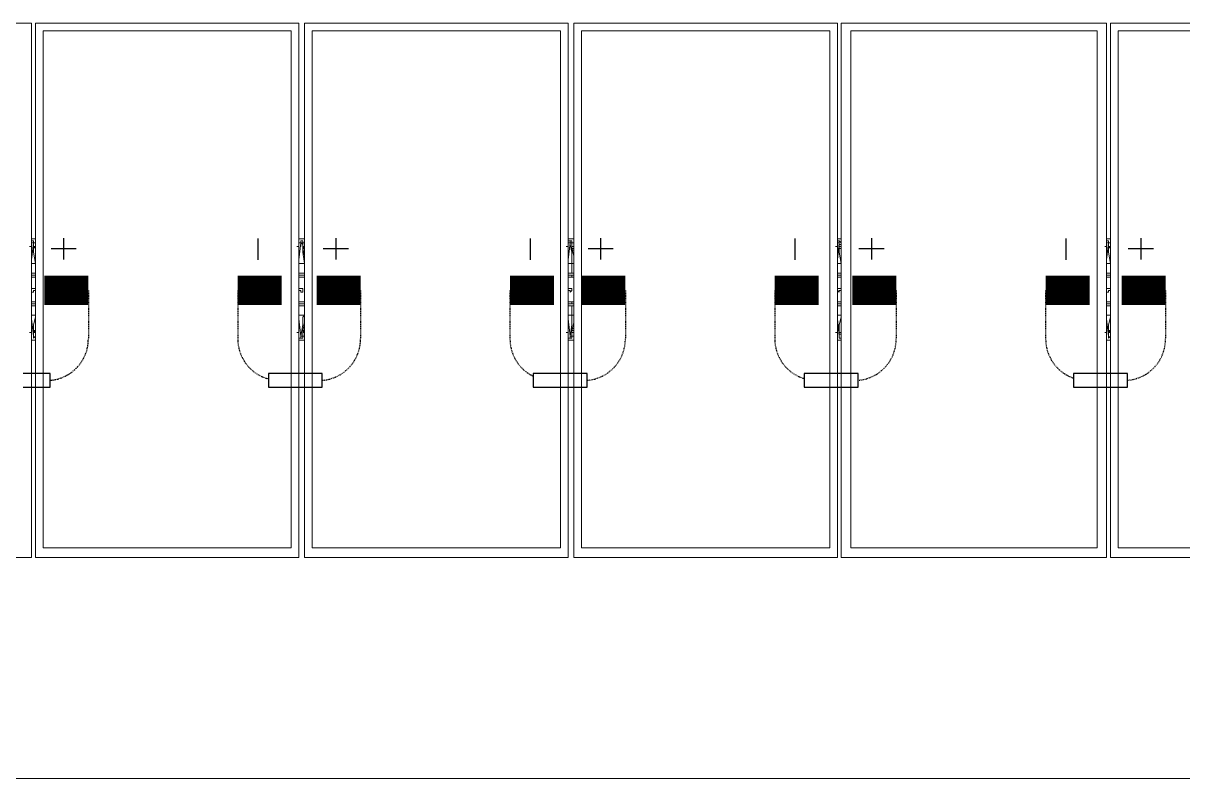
# Model space of a CAD drawing. Header units: feet. Extents: x -9903 to 12307, y -41 to 4121.
# Drawn here: x 10356.6 to 10553, y 2286.5 to 2414.5 of the extents above; entities that cross this region are included whole.
import ezdxf
from ezdxf.lldxf.tags import DXFTag

# ---------------------------------------------------------------- set-up
doc = ezdxf.new("R2010")
doc.units = ezdxf.units.FT
doc.header["$MEASUREMENT"] = 0
doc.linetypes.add('HIDDEN', pattern=[0.375, 0.25, -0.125])
for name, color, linetype in [('E-HARN-COMP', 8, 'Continuous'), ('E-TRNK-CABL-NEG', 6, 'HIDDEN'), ('E-TRUNK-CABLE-POS', 6, 'HIDDEN'), ('Polarity-Text', 7, 'Continuous'), ('PV-DC-CABL-UG+', 5, 'DC+')]:
    doc.layers.add(name, color=color, linetype=linetype)
doc.styles.add('NEI-A', font='arial.ttf')
tags = doc.linetypes.add('DC+', pattern='A,0.176989,-0.049113,["DC+",NEI-A,S=0.1,R=0,X=0,Y=-0.05],-0.049113,-0.250887,0.176989', length=0.703091).pattern_tags.tags
tags[6] = DXFTag(74, 10)

# ---------------------------------------------------------------- blocks, each defined once
blk = doc.blocks.new('A$Cc93f9aa1')
at = {"lineweight": 5}
for points in [[(2.1999, 0), (2.4299, 0), (2.4299, 0.4666), (2.1999, 0.4666)], [(2.6649, 0.4666), (2.4332, 0.4666), (2.4332, 0), (2.6649, 0)], [(2.8982, 0.4666), (2.6682, 0.4666), (2.6682, 0), (2.8982, 0)], [(2.9032, 0), (3.1332, 0), (3.1332, 0.4666), (2.9032, 0.4666)], [(3.1382, 0), (3.3682, 0), (3.3682, 0.4666), (3.1382, 0.4666)], [(3.6032, 0.4666), (3.6032, 0), (3.3715, 0), (3.3715, 0.4666)], [(2.2066, 0.4583), (2.4232, 0.4583), (2.4232, 0.0067), (2.2066, 0.0067)], [(2.4416, 0.4583), (2.6566, 0.4583), (2.6566, 0.0067), (2.4416, 0.0067)], [(2.6749, 0.4583), (2.8915, 0.4583), (2.8915, 0.0067), (2.6749, 0.0067)], [(2.9099, 0.4583), (3.1265, 0.4583), (3.1265, 0.0067), (2.9099, 0.0067)], [(3.3615, 0.0067), (3.3615, 0.4583), (3.1449, 0.4583), (3.1449, 0.0067)], [(3.3699, 0.275), (3.3699, 0.2733)], [(2.4332, 0.235), (2.4316, 0.235), (2.4316, 0.2333), (2.4299, 0.2333), (2.4299, 0.2317), (2.4316, 0.2317), (2.4332, 0.2317), (2.4332, 0.2333)], [(2.6666, 0.235), (2.6666, 0.2333), (2.6649, 0.2333), (2.6649, 0.2317), (2.6666, 0.2317), (2.6682, 0.2317), (2.6682, 0.2333)], [(2.9015, 0.235), (2.8999, 0.2333), (2.8999, 0.2317), (2.9032, 0.2317), (2.9032, 0.2333), (2.9015, 0.2333)], [(3.1365, 0.235), (3.1349, 0.235), (3.1349, 0.2317), (3.1382, 0.2317), (3.1382, 0.2333), (3.1365, 0.2333)], [(3.3715, 0.235), (3.3699, 0.235), (3.3699, 0.2333), (3.3682, 0.2333), (3.3682, 0.2317), (3.3699, 0.2317), (3.3715, 0.2317), (3.3715, 0.2333)]]:
    blk.add_lwpolyline(points, close=True, dxfattribs=at)
for points in [[(2.4332, 0.2767), (2.4299, 0.2767)], [(2.4316, 0.255), (2.4299, 0.255), (2.4299, 0.2567), (2.4316, 0.2633), (2.4316, 0.2733), (2.4316, 0.275), (2.4316, 0.27), (2.4299, 0.2683)], [(2.4332, 0.27), (2.4332, 0.2733)], [(2.6682, 0.2767), (2.6649, 0.2767)], [(2.6666, 0.27), (2.6666, 0.2733), (2.6666, 0.2717), (2.6649, 0.2717), (2.6649, 0.27), (2.6649, 0.2683)], [(2.6666, 0.255), (2.6649, 0.255), (2.6649, 0.2567), (2.6666, 0.2633), (2.6666, 0.2733)], [(2.6666, 0.2733), (2.6666, 0.275), (2.6666, 0.2733)], [(2.9032, 0.2767), (2.8982, 0.2767)], [(2.8982, 0.255), (2.8999, 0.255), (2.8999, 0.2633), (2.9015, 0.2733)], [(2.8999, 0.2683), (2.8999, 0.27), (2.8999, 0.2733), (2.9015, 0.2733), (2.9015, 0.275), (2.9032, 0.275)], [(2.9015, 0.27), (2.9015, 0.2733), (2.9015, 0.275)], [(3.1382, 0.2767), (3.1332, 0.2767)], [(3.1382, 0.275), (3.1365, 0.275), (3.1365, 0.2733), (3.1349, 0.2733), (3.1349, 0.27), (3.1332, 0.2683)], [(3.1349, 0.255), (3.1332, 0.255), (3.1349, 0.2567), (3.1349, 0.2633), (3.1365, 0.2733)], [(3.1365, 0.27), (3.1365, 0.2733), (3.1365, 0.275)], [(3.3715, 0.2767), (3.3682, 0.2767)], [(3.3699, 0.255), (3.3682, 0.255), (3.3682, 0.2567), (3.3699, 0.2633), (3.3699, 0.2733), (3.3699, 0.27), (3.3682, 0.2683)], [(3.3715, 0.27), (3.3715, 0.2733)], [(2.4316, 0.2467), (2.4299, 0.2467), (2.4299, 0.255)], [(2.6666, 0.2467), (2.6649, 0.2467), (2.6649, 0.255)], [(2.8982, 0.2467), (2.8999, 0.2467), (2.8999, 0.255)], [(3.1349, 0.2467), (3.1332, 0.2467), (3.1332, 0.255)], [(3.3699, 0.2467), (3.3682, 0.2467), (3.3682, 0.255)], [(2.4332, 0.2467), (2.4299, 0.2467)], [(2.4332, 0.245), (2.4299, 0.245), (2.4316, 0.245)], [(2.4299, 0.245), (2.4299, 0.2433), (2.4332, 0.2433)], [(2.6682, 0.2467), (2.6649, 0.2467)], [(2.6682, 0.245), (2.6649, 0.245), (2.6666, 0.245)], [(2.6649, 0.245), (2.6649, 0.2433), (2.6682, 0.2433)], [(2.9032, 0.245), (2.8999, 0.245), (2.8982, 0.245)], [(2.9032, 0.2433), (2.8999, 0.2433), (2.8982, 0.2433)], [(2.9032, 0.2467), (2.8999, 0.2467)], [(2.8999, 0.2433), (2.8999, 0.245)], [(3.1382, 0.2467), (3.1332, 0.2467)], [(3.1382, 0.245), (3.1332, 0.245), (3.1349, 0.245)], [(3.1382, 0.2433), (3.1349, 0.2433), (3.1332, 0.2433), (3.1332, 0.245)], [(3.3715, 0.2467), (3.3682, 0.2467)], [(3.3715, 0.245), (3.3682, 0.245), (3.3699, 0.245)], [(3.3682, 0.245), (3.3682, 0.2433), (3.3715, 0.2433)], [(2.4332, 0.2217), (2.4299, 0.2217), (2.4299, 0.22)], [(2.4332, 0.22), (2.4299, 0.22), (2.4316, 0.22)], [(2.4316, 0.1917), (2.4316, 0.2), (2.4299, 0.21), (2.4299, 0.2183), (2.4316, 0.2183)], [(2.4299, 0.2183), (2.4332, 0.2183)], [(2.6682, 0.2217), (2.6649, 0.2217), (2.6649, 0.22)], [(2.6682, 0.22), (2.6649, 0.22), (2.6666, 0.22)], [(2.6666, 0.2183), (2.6649, 0.2183), (2.6649, 0.21), (2.6666, 0.2), (2.6666, 0.1917), (2.6682, 0.1917)], [(2.6649, 0.2183), (2.6682, 0.2183)], [(2.9032, 0.2217), (2.8982, 0.2217)], [(2.8982, 0.22), (2.8999, 0.22), (2.9032, 0.22)], [(2.8999, 0.21), (2.8999, 0.2183), (2.8982, 0.2183)], [(2.8999, 0.22), (2.8999, 0.2217), (2.9015, 0.2217)], [(2.8999, 0.2183), (2.9032, 0.2183)], [(3.1382, 0.2217), (3.1349, 0.2217), (3.1332, 0.2217), (3.1332, 0.22)], [(3.1382, 0.22), (3.1332, 0.22), (3.1349, 0.22)], [(3.1349, 0.2183), (3.1332, 0.2183), (3.1332, 0.21), (3.1349, 0.2), (3.1349, 0.1933), (3.1365, 0.1917), (3.1382, 0.1917)], [(3.1332, 0.2183), (3.1382, 0.2183)], [(3.3715, 0.2217), (3.3682, 0.2217), (3.3682, 0.22)], [(3.3715, 0.22), (3.3682, 0.22), (3.3699, 0.22)], [(3.3699, 0.1917), (3.3699, 0.2), (3.3682, 0.21), (3.3682, 0.2183), (3.3699, 0.2183)], [(3.3682, 0.2183), (3.3715, 0.2183)], [(2.8982, 0.21), (2.8999, 0.21), (2.8999, 0.2), (2.9015, 0.1933), (2.9015, 0.1917), (2.9032, 0.1917)], [(2.4299, 0.1967), (2.4316, 0.195), (2.4316, 0.19), (2.4332, 0.19)], [(2.4332, 0.195), (2.4332, 0.1917), (2.4316, 0.1917), (2.4316, 0.19)], [(2.6666, 0.19), (2.6666, 0.1933), (2.6649, 0.1933), (2.6649, 0.195), (2.6649, 0.1967)], [(2.6666, 0.195), (2.6666, 0.1917), (2.6666, 0.19), (2.6682, 0.19)], [(2.8999, 0.1967), (2.8999, 0.195), (2.8999, 0.1917), (2.9015, 0.1917), (2.9015, 0.19), (2.9032, 0.19)], [(2.9015, 0.195), (2.9015, 0.1917), (2.9015, 0.19)], [(3.1332, 0.1967), (3.1349, 0.195), (3.1349, 0.1917), (3.1365, 0.1917), (3.1365, 0.19), (3.1365, 0.1917), (3.1365, 0.195)], [(3.3682, 0.1967), (3.3699, 0.195), (3.3699, 0.19), (3.3699, 0.1917), (3.3715, 0.1917), (3.3715, 0.195)], [(2.4332, 0.1883), (2.4299, 0.1883)], [(2.6682, 0.1883), (2.6649, 0.1883)], [(2.9032, 0.1883), (2.8982, 0.1883)], [(3.1382, 0.1883), (3.1332, 0.1883)], [(3.3715, 0.1883), (3.3682, 0.1883)], [(3.3699, 0.19), (3.3715, 0.19)]]:
    blk.add_lwpolyline(points, dxfattribs=at)
at = {"color": 8, "lineweight": 5, "true_color": 0x808080}
for points in [[(2.4332, 0.2767), (2.4299, 0.2767)], [(2.4299, 0.2733), (2.4316, 0.275)], [(2.4316, 0.2733), (2.4332, 0.2583)], [(2.4332, 0.2733), (2.4332, 0.2733)], [(2.6682, 0.2767), (2.6649, 0.2767)], [(2.6649, 0.2733), (2.6649, 0.275), (2.6666, 0.275)], [(2.6666, 0.2733), (2.6666, 0.2733)], [(2.6666, 0.2733), (2.6682, 0.2583)], [(2.9032, 0.2767), (2.8982, 0.2767)], [(2.8982, 0.2733), (2.8999, 0.2733), (2.8999, 0.275), (2.9015, 0.275)], [(2.9015, 0.2733), (2.9015, 0.2733)], [(2.9015, 0.2733), (2.9032, 0.2583)], [(3.1382, 0.2767), (3.1332, 0.2767)], [(3.1332, 0.2733), (3.1349, 0.2733), (3.1349, 0.275), (3.1365, 0.275)], [(3.1365, 0.2733), (3.1365, 0.2733)], [(3.1365, 0.2733), (3.1382, 0.2583)], [(3.3715, 0.2767), (3.3682, 0.2767)], [(3.3682, 0.2733), (3.3699, 0.275)], [(3.3699, 0.2733), (3.3715, 0.2583)], [(3.3715, 0.2733), (3.3715, 0.2733)], [(2.4299, 0.27), (2.4316, 0.27), (2.4299, 0.2683), (2.4299, 0.2617)], [(2.4299, 0.2667), (2.4299, 0.2683), (2.4316, 0.2683)], [(2.4332, 0.2683), (2.4332, 0.27), (2.4349, 0.27)], [(2.6649, 0.2617), (2.6649, 0.27), (2.6666, 0.27)], [(2.6649, 0.2667), (2.6649, 0.2683)], [(2.6682, 0.2683), (2.6682, 0.27)], [(2.8982, 0.27), (2.8999, 0.27), (2.8999, 0.2683), (2.8982, 0.2617)], [(2.8982, 0.2683), (2.8999, 0.2683), (2.8999, 0.2667), (2.8982, 0.2667)], [(2.9032, 0.2717), (2.9032, 0.2717)], [(2.9032, 0.2683), (2.9032, 0.27), (2.9049, 0.27)], [(3.1332, 0.27), (3.1349, 0.27), (3.1349, 0.2683), (3.1332, 0.2617)], [(3.1332, 0.2667), (3.1332, 0.2683), (3.1349, 0.2683)], [(3.1382, 0.2683), (3.1382, 0.27)], [(3.3682, 0.27), (3.3699, 0.27), (3.3682, 0.2683), (3.3682, 0.2617)], [(3.3682, 0.2667), (3.3682, 0.2683), (3.3699, 0.2683)], [(3.3715, 0.2683), (3.3715, 0.27)], [(2.4332, 0.255), (2.4299, 0.255)], [(2.6682, 0.255), (2.6649, 0.255)], [(2.9032, 0.255), (2.8999, 0.255)], [(3.1382, 0.255), (3.1332, 0.255)], [(3.3715, 0.255), (3.3682, 0.255)], [(2.4299, 0.21), (2.4332, 0.21)], [(2.4299, 0.195), (2.4316, 0.195), (2.4299, 0.1967), (2.4299, 0.2033)], [(2.4332, 0.2067), (2.4316, 0.1917)], [(2.6649, 0.21), (2.6682, 0.21)], [(2.6649, 0.2033), (2.6649, 0.195), (2.6666, 0.195)], [(2.6682, 0.2067), (2.6666, 0.1917)], [(2.8982, 0.195), (2.8999, 0.195), (2.8999, 0.1967), (2.8982, 0.2033)], [(2.8999, 0.21), (2.9032, 0.21)], [(2.9032, 0.2067), (2.9015, 0.1917)], [(3.1332, 0.21), (3.1382, 0.21)], [(3.1332, 0.195), (3.1349, 0.195), (3.1349, 0.1967), (3.1332, 0.2033)], [(3.1382, 0.2067), (3.1365, 0.1917)], [(3.3682, 0.21), (3.3715, 0.21)], [(3.3682, 0.195), (3.3699, 0.195), (3.3682, 0.1967), (3.3682, 0.2033)], [(3.3715, 0.2067), (3.3699, 0.1917)], [(2.4299, 0.1967), (2.4299, 0.1983)], [(2.4332, 0.1967), (2.4332, 0.195), (2.4349, 0.195)], [(2.6666, 0.1967), (2.6649, 0.1967), (2.6649, 0.1983)], [(2.6682, 0.1967), (2.6682, 0.195), (2.6699, 0.195)], [(2.8982, 0.1967), (2.8999, 0.1967), (2.8999, 0.1983), (2.8982, 0.1983)], [(2.9015, 0.195), (2.9015, 0.195)], [(2.9032, 0.1967), (2.9032, 0.195), (2.9049, 0.195)], [(3.1349, 0.1967), (3.1332, 0.1967), (3.1332, 0.1983)], [(3.1382, 0.1967), (3.1382, 0.195), (3.1399, 0.195)], [(3.3682, 0.1967), (3.3682, 0.1983)], [(3.3715, 0.1967), (3.3715, 0.195), (3.3732, 0.195)], [(2.4316, 0.19), (2.4316, 0.1917), (2.4299, 0.1917)], [(2.4332, 0.1883), (2.4299, 0.1883)], [(2.4332, 0.1917), (2.4332, 0.1917)], [(2.6666, 0.19), (2.6649, 0.1917)], [(2.6682, 0.1883), (2.6649, 0.1883)], [(2.6666, 0.1917), (2.6666, 0.1917)], [(2.9015, 0.19), (2.8999, 0.19), (2.8999, 0.1917), (2.8982, 0.1917)], [(2.9032, 0.1883), (2.8982, 0.1883)], [(2.9015, 0.1917), (2.9015, 0.1917)], [(3.1365, 0.19), (3.1349, 0.19), (3.1349, 0.1917), (3.1332, 0.1917)], [(3.1382, 0.1883), (3.1332, 0.1883)], [(3.1365, 0.1917), (3.1365, 0.1917)], [(3.3699, 0.19), (3.3699, 0.1917), (3.3682, 0.1917)], [(3.3715, 0.1883), (3.3682, 0.1883)], [(3.3715, 0.1917), (3.3715, 0.1917)]]:
    blk.add_lwpolyline(points, dxfattribs=at)
for points in [[(2.6699, 0.27), (2.6682, 0.27)], [(3.1399, 0.27), (3.1382, 0.27)], [(3.3732, 0.27), (3.3715, 0.27)]]:
    blk.add_lwpolyline(points, close=True, dxfattribs=at)

msp = doc.modelspace()

# ---------------------------------------------------------------- linework, layer by layer
at = {"layer": 'E-HARN-COMP', "const_width": 5}
for points in [[(10347.54, 2369.27), (10355, 2369.27)], [(10360.16, 2369.27), (10367.62, 2369.27)], [(10392.92, 2369.27), (10400.37, 2369.27)], [(10406.26, 2369.27), (10413.72, 2369.27)], [(10439.02, 2369.27), (10446.48, 2369.27)], [(10451.12, 2369.27), (10458.57, 2369.27)], [(10483.87, 2369.27), (10491.33, 2369.27)], [(10496.99, 2369.27), (10504.44, 2369.27)], [(10529.74, 2369.27), (10537.2, 2369.27)], [(10542.6, 2369.27), (10550.06, 2369.27)]]:
    msp.add_lwpolyline(points, dxfattribs=at)
at = {"layer": 'E-HARN-COMP'}
for points in [[(10356.58, 2352.86), (10361.14, 2352.86), (10361.14, 2355.19), (10356.58, 2355.19)], [(10402.68, 2355.19), (10398.12, 2355.19), (10398.12, 2352.86), (10402.68, 2352.86)], [(10402.68, 2352.86), (10407.24, 2352.86), (10407.24, 2355.19), (10402.68, 2355.19)], [(10447.53, 2355.19), (10442.97, 2355.19), (10442.97, 2352.86), (10447.53, 2352.86)], [(10447.53, 2352.86), (10452.1, 2352.86), (10452.1, 2355.19), (10447.53, 2355.19)], [(10493.4, 2355.19), (10488.84, 2355.19), (10488.84, 2352.86), (10493.4, 2352.86)], [(10493.4, 2352.86), (10497.97, 2352.86), (10497.97, 2355.19), (10493.4, 2355.19)], [(10539.02, 2355.19), (10534.46, 2355.19), (10534.46, 2352.86), (10539.02, 2352.86)], [(10539.02, 2352.86), (10543.59, 2352.86), (10543.59, 2355.19), (10539.02, 2355.19)]]:
    msp.add_lwpolyline(points, dxfattribs=at)
at = {"layer": 'E-TRNK-CABL-NEG', "ltscale": 0.1}
for points in [[(10392.92, 2369.27), (10392.92, 2361.04, 0.338726), (10398.11, 2354.26, 0.338726)], [(10439.02, 2369.27), (10439.02, 2361.04, 0.286977), (10442.97, 2354.72, 0.286977)], [(10483.87, 2369.27), (10483.87, 2361.04, 0.329497), (10488.84, 2354.32, 0.329497)], [(10529.74, 2369.27), (10529.74, 2361.04, 0.319123), (10534.46, 2354.4, 0.319123)]]:
    msp.add_lwpolyline(points, format="xyb", dxfattribs=at)
at = {"layer": 'E-TRUNK-CABLE-POS', "ltscale": 0.1}
for points in [[(10367.62, 2369.27), (10367.62, 2361.04, -0.391396), (10361.14, 2354.03, -0.391396)], [(10413.72, 2369.27), (10413.72, 2361.04, -0.391396), (10407.24, 2354.03, -0.391396)], [(10458.57, 2369.27), (10458.57, 2361.04, -0.391396), (10452.1, 2354.03, -0.391396)], [(10504.44, 2369.27), (10504.44, 2361.04, -0.391396), (10497.97, 2354.03, -0.391396)], [(10550.06, 2369.27), (10550.06, 2361.04, -0.391396), (10543.59, 2354.03, -0.391396)]]:
    msp.add_lwpolyline(points, format="xyb", dxfattribs=at)
at = {"layer": 'Polarity-Text'}
for p, q in [((10363.42, 2378.13), (10363.42, 2374.51)), ((10396.32, 2378.05), (10396.32, 2374.43)), ((10409.52, 2378.13), (10409.52, 2374.51)), ((10442.42, 2378.05), (10442.42, 2374.43)), ((10454.38, 2378.13), (10454.38, 2374.51)), ((10487.27, 2378.05), (10487.27, 2374.43)), ((10500.25, 2378.13), (10500.25, 2374.51)), ((10533.14, 2378.05), (10533.14, 2374.43)), ((10545.86, 2378.13), (10545.86, 2374.51)), ((10365.56, 2376.32), (10361.29, 2376.32)), ((10411.66, 2376.32), (10407.39, 2376.32)), ((10456.52, 2376.32), (10452.24, 2376.32)), ((10502.38, 2376.32), (10498.11, 2376.32)), ((10548, 2376.32), (10543.73, 2376.32))]:
    msp.add_line(p, q, dxfattribs=at)
at = {"layer": 'PV-DC-CABL-UG+', "ltscale": 0.6}
msp.add_lwpolyline([(10986.14, 2286.5), (9135.5, 2286.64)], dxfattribs=at)

# ---------------------------------------------------------------- block references
at = {"xscale": 194.04614304, "yscale": 194.04614304, "zscale": 194.04614304, "rotation": 180}
msp.add_blockref('A$Cc93f9aa1', (11012.23, 2414.55), dxfattribs=at)

doc.saveas('drawing.dxf')
